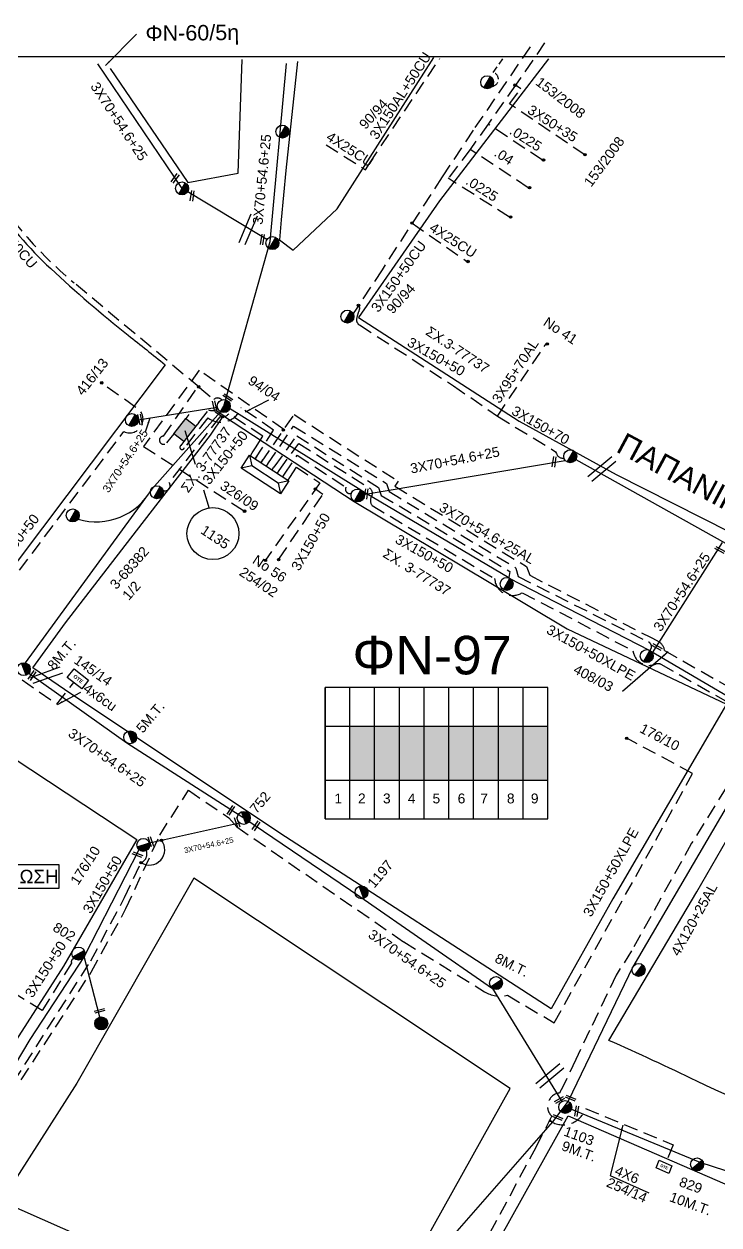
# Model space of a CAD drawing. Header units: millimetres. Extents: x 898 to 5598, y 789 to 3443.
# Drawn here: x 2350.6 to 2477, y 1586.5 to 1804.9 of the extents above; entities that cross this region are included whole.
import ezdxf
from ezdxf.enums import TextEntityAlignment as Align

# ---------------------------------------------------------------- set-up
doc = ezdxf.new("R2010")
doc.units = ezdxf.units.MM
doc.linetypes.add('DASHED', pattern=[19.05, 12.7, -6.35])
for name, color, linetype in [('Link Box 4 Διευθύνσεων', 7, 'Continuous'), ('Pillar OTE', 7, 'Continuous'), ('Άγνωστα', 7, 'Continuous'), ('Ασφαλειοκιβώτια Χ.Τ 9 αναχωρήσεων', 7, 'Continuous'), ('Επιγραφές - Σχήματα', 7, 'Continuous'), ('Καλώδια Χ.Τ. 3Χ50+35', 7, 'DASHED'), ('Καλώδια ΧΤ   3x150+50AL', 7, 'DASHED'), ('Καλώδια ΧΤ   3x150+50AL XLPE', 7, 'DASHED'), ('Καλώδια ΧΤ   3x150+50CU', 7, 'DASHED'), ('Καλώδια ΧΤ   3x150+70AL', 7, 'DASHED'), ('Καλώδια ΧΤ   3x150AL+50CU', 7, 'DASHED'), ('Καλώδια ΧΤ   3x150AL+50XLPE', 7, 'DASHED'), ('Καλώδια ΧΤ   4x25CU', 7, 'DASHED'), ('Μηχανική τομή', 7, 'Continuous'), ('Στύλος Ξύλινος', 7, 'Continuous'), ('Στύλος Ξύλινος @ 1', 7, 'Continuous'), ('Στύλος ΦΜ', 7, 'Continuous'), ('Στύλος ΦΜ @ 1', 7, 'Continuous'), ('Συνδέσεις', 7, 'Continuous'), ('Συνεστραμμένα ΧΤ   3x70+54.6+25 AL', 7, 'SYN_LINE'), ('Συνεστραμμένα ΧΤ   4x120+25 AL', 7, 'SYN_LINE'), ('Τομή', 7, 'Continuous'), ('Υποσταθμός πόλεως', 7, 'Continuous'), ('Υπόβαθρο ΔΕΗ', 7, 'Continuous'), ('Υπόγεια Καλώδια Δικτύου ΧΤ   .04', 7, 'DASHED'), ('Υπόγεια καλώδια Παροχών ΧΤ   .0225', 7, 'DASHED'), ('Υπόγεια καλώδια Παροχών ΧΤ   4x6', 7, 'DASHED')]:
    doc.layers.add(name, color=color, linetype=linetype)
doc.styles.add('arial', font='arial.ttf')
doc.styles.get("Standard").update_dxf_attribs({"font": 'arial.ttf'})
doc.linetypes.add('SYN_LINE', pattern='A,0.5,-0.0001,["/\\/\\/\\/",Standard,S=0.1,R=0,X=0,Y=-0.05],-0.25', length=0.7501)
doc.dimstyles.new('ISO-25', dxfattribs={"dimtxt": 2.5, "dimasz": 2.5, "dimexe": 1.25, "dimexo": 0.625, "dimtad": 1, "dimtxsty": 'Standard', "dimcen": 2.5, "dimadec": 0, "dimazin": 0, "dimtfac": 1, "dimtmove": 0, "dimatfit": 3, "dimfxl": 1, "dimarcsym": 0})

# ---------------------------------------------------------------- blocks, each defined once
blk = doc.blocks.new('ΥΠΑΡΧΩΝ ΤΣΙΜΕΝΤΕΝΙΟΣ ΣΤΥΛΟΣ')
at = {"layer": 'Στύλος ΦΜ'}
blk.add_hatch(color=7, dxfattribs=at).paths.add_polyline_path([(-1.29, -2.28, 0.574793), (2.62, 0, 0.268822), (1.3, 2.27)])
at = {"layer": 'Στύλος ΦΜ', "color": 7}
blk.add_line((-1.29, -2.28), (1.3, 2.27), dxfattribs=at)
blk.add_circle((0, 0), 2.62, dxfattribs=at)
at = {"layer": 'Στύλος ΦΜ', "flags": 4}
for tag, p in [('ΑΡΙΘΜΟΣ', (-4.68, 8.05)), ('ΤΥΠΟΣ', (-4.91, 3.03))]:
    blk.add_attdef(tag, p, '', height=4, dxfattribs=at)
blk = doc.blocks.new('ΥΠΑΡΧΩΝ ΞΥΛΙΝΟΣ ΣΤΥΛΟΣ')
at = {"layer": 'Στύλος Ξύλινος'}
h = blk.add_hatch(color=7, dxfattribs=at)
h.paths.add_polyline_path([(-2.62, 0, 0.270008), (-1.29, -2.28), (1.3, 2.27, 0.576266)])
h.paths.add_polyline_path([(-1.29, -2.28, 0.574793), (2.62, 0, 0.268822), (1.3, 2.27)])
at = {"layer": 'Στύλος Ξύλινος', "color": 7}
blk.add_line((-1.29, -2.28), (1.3, 2.27), dxfattribs=at)
blk.add_circle((0, 0), 2.62, dxfattribs=at)
at = {"layer": 'Στύλος Ξύλινος', "flags": 4}
for tag, p in [('ΑΡΙΘΜΟΣ', (-4.91, 8.6)), ('ΤΥΠΟΣ', (-4.85, 3.39))]:
    blk.add_attdef(tag, p, '', height=4, dxfattribs=at)
blk = doc.blocks.new('ΥΠΟΣΤΑΘΜΟΣ ΠΟΛΕΩΣ 8 ΑΝΑΧΩΡΗΣΕΩΝ')
at = {"layer": 'Υποσταθμός πόλεως', "linetype": 'Continuous', "ltscale": 40}
for p, q in [((-8.18, -2.82), (-8.18, -4)), ((-5.9, -2.82), (-5.9, -4)), ((-3.55, -2.82), (-3.55, -4)), ((-1.28, -2.82), (-1.28, -4)), ((1.23, -2.82), (1.23, -4)), ((3.56, -2.82), (3.56, -4)), ((6.03, -2.82), (6.03, -4)), ((8.16, -2.82), (8.16, -4))]:
    blk.add_line(p, q, dxfattribs=at)
blk.add_lwpolyline([(-8.57, 2.82), (8.57, 2.82), (8.57, -2.82), (-8.57, -2.82)], close=True, dxfattribs=at)
for points in [[(-5.75, 0), (-8.57, 2.82)], [(5.75, 0), (8.57, 2.82)], [(-8.57, -2.82), (-5.75, 0)], [(-5.75, 0), (5.75, 0)], [(8.57, -2.82), (5.75, 0)]]:
    blk.add_lwpolyline(points, dxfattribs=at)
at = {"layer": 'Υποσταθμός πόλεως', "linetype": 'SYN_LINE', "ltscale": 40, "flags": 1}
for tag, p in [('ΜΕΤΑΣΧΗΜΑΤΙΣΜΟΣ', (9.59, 1.44)), ('ΙΣΧΥΣ', (9.57, -1.35)), ('ΑΡΙΘΜΟΣ', (9.69, -4.07))]:
    blk.add_attdef(tag, p, '', height=1.8, dxfattribs=at)
blk = doc.blocks.new('LINK BOX 4 ΑΝΑΧΩΡΗΣΕΩΝ')
at = {"layer": 'Link Box 4 Διευθύνσεων', "ltscale": 40}
blk.add_hatch(color=256, dxfattribs=at).paths.add_polyline_path([(-3.54, 0), (-3.54, -4.67), (3.54, -4.67), (3.54, 0)])
for p, q in [((-3.54, 0), (-5.33, 0)), ((5.33, 0), (3.54, 0)), ((-3.54, -4.67), (-5.33, -4.67)), ((5.33, -4.67), (3.54, -4.67))]:
    blk.add_line(p, q, dxfattribs=at)
blk.add_lwpolyline([(-3.54, -4.67), (-3.54, 0), (3.54, 0), (3.54, -4.67)], close=True, dxfattribs=at)
blk = doc.blocks.new('ΑΣΦΑΛΕΙΟΚΙΒΩΤΙΟ ΥΠΟΣΤΑΘΜΟΥ 9 ΑΝΑΧΩΡΗΣΕΩΝ')
at = {"layer": 'Ασφαλειοκιβώτια Χ.Τ 9 αναχωρήσεων', "ltscale": 40}
for p, q in [((-23.8, 40.36), (24.02, 40.36)), ((-9.72, 40.36), (-9.72, -40.64)), ((9.94, 40.36), (9.94, -40.64)), ((-23.8, 31.36), (24.02, 31.36)), ((-23.8, 22.36), (24.02, 22.36)), ((-23.8, 13.36), (24.02, 13.36)), ((-23.8, 4.36), (24.02, 4.36)), ((-23.8, -4.64), (24.02, -4.64)), ((-23.8, -13.64), (24.02, -13.64)), ((-23.8, -22.64), (24.02, -22.64)), ((-23.8, -31.64), (24.02, -31.64))]:
    blk.add_line(p, q, dxfattribs=at)
at = {"layer": 'Ασφαλειοκιβώτια Χ.Τ 9 αναχωρήσεων'}
blk.add_lwpolyline([(-23.8, -40.64), (24.02, -40.64), (24.02, 40.36), (-23.8, 40.36)], close=True, dxfattribs=at)
for s, p in [('1', (-18.13, 36.98)), ('2', (-18.13, 28.42)), ('3', (-18.13, 19.34)), ('4', (-18.13, 10.32)), ('5', (-18.13, 1.31)), ('6', (-18.13, -7.83)), ('7', (-18.13, -16.07)), ('8', (-18.13, -25.75)), ('9', (-18.13, -34.45))]:
    blk.add_text(s, height=3.6, rotation=270, dxfattribs=at).set_placement(p)
at = {"layer": 'Ασφαλειοκιβώτια Χ.Τ 9 αναχωρήσεων', "ltscale": 40}
for tag, height, p in [('ΟΝΟΜΑ', 5, (-0.16, 44.31)), ('ΚΕΙΜΕΝΟ 1', 2, (17.06, 35.59)), ('ΚΕΙΜΕΝΟ 2', 2, (17.06, 26.88)), ('ΚΕΙΜΕΝΟ 3', 2, (17.06, 17.69)), ('ΚΕΙΜΕΝΟ 4', 2, (17.06, 8.71)), ('ΚΕΙΜΕΝΟ 5', 2, (17.06, -0.13)), ('ΚΕΙΜΕΝΟ 6', 2, (17.06, -9.05)), ('ΚΕΙΜΕΝΟ 7', 2, (17.06, -18.13)), ('ΚΕΙΜΕΝΟ 8', 2, (17.06, -26.85)), ('ΚΕΙΜΕΝΟ 9', 2, (17.06, -35.99)), ('ΣΧ', 2, (-0.1, -42.64))]:
    blk.add_attdef(tag, text='', height=height, dxfattribs=at).set_placement(p, align=Align.MIDDLE_CENTER)
blk = doc.blocks.new('ΜΗΧΑΝΙΚΗ ΤΟΜΗ')
at = {"layer": 'Μηχανική τομή', "ltscale": 40}
for p, q in [((-1.89, 0.78), (1.89, 0.78)), ((1.89, 0), (-1.89, 0))]:
    blk.add_line(p, q, dxfattribs=at)
blk = doc.blocks.new('ΤΟΜΗ')
at = {"layer": 'Τομή', "ltscale": 40}
for p, q in [((-5.68, 0), (5.68, 0)), ((5.68, -2.33), (-5.68, -2.33))]:
    blk.add_line(p, q, dxfattribs=at)
blk = doc.blocks.new('_ΣΥΝΔΕΣΗ')
at = {"layer": 'Συνδέσεις', "linetype": 'SYN_LINE', "ltscale": 40}
blk.add_hatch(color=256, dxfattribs=at).paths.add_polyline_path([(0.5, -0.01, 1), (-0.5, -0.01, 1)])
at = {"layer": 'Συνδέσεις'}
blk.add_circle((0, -0.01), 0.5, dxfattribs=at)
blk = doc.blocks.new('PILLAR ΟΤΕ')
at = {"layer": 'Pillar OTE', "ltscale": 40}
blk.add_lwpolyline([(-3.31, 2.02), (3.39, 2.02), (3.39, -1.99), (-3.31, -1.99)], close=True, dxfattribs=at)
at = {"layer": 'Pillar OTE', "insert": (-1.81, 0.71), "char_height": 1.3575, "width": 109.961, "attachment_point": 1}
blk.add_mtext('{\\fArial|b1|i0|c161|p34;OTE}', dxfattribs=at)

msp = doc.modelspace()

# ---------------------------------------------------------------- hatches: boundary and pattern name
at = {"layer": 'Ασφαλειοκιβώτια Χ.Τ 9 αναχωρήσεων', "ltscale": 40}
for color, points in [(133, [(2409.89, 1667.37), (2414.39, 1667.37), (2414.39, 1677.2), (2409.89, 1677.2)]), (27, [(2414.39, 1667.37), (2418.89, 1667.37), (2418.89, 1677.2), (2414.39, 1677.2)]), (151, [(2423.39, 1677.2), (2418.89, 1677.2), (2418.89, 1667.37), (2423.39, 1667.37)]), (2, [(2423.39, 1667.37), (2427.89, 1667.37), (2427.89, 1677.2), (2423.39, 1677.2)]), (85, [(2427.89, 1667.37), (2432.39, 1667.37), (2432.39, 1677.2), (2427.89, 1677.2)]), (1, [(2432.39, 1667.37), (2436.89, 1667.37), (2436.89, 1677.2), (2432.39, 1677.2)]), (62, [(2436.89, 1667.37), (2441.39, 1667.37), (2441.39, 1677.2), (2436.89, 1677.2)]), (5, [(2441.39, 1667.37), (2445.89, 1667.37), (2445.89, 1677.2), (2441.39, 1677.2)])]:
    msp.add_hatch(color=color, dxfattribs=at).paths.add_polyline_path(points)
at = {"layer": 'Καλώδια ΧΤ   3x150AL+50CU', "linetype": 'DASHED', "ltscale": 0.2}
h = msp.add_hatch(color=256, dxfattribs=at)
h.dxf.hatch_style = 1
h.paths.add_polyline_path([(2446.27, 1605.62), (2446.11, 1605.31), (2446.52, 1605.28)])

# ---------------------------------------------------------------- linework, layer by layer
at = {"layer": 'Pillar OTE', "ltscale": 40}
msp.add_lwpolyline([(2446.27, 1605.62), (2446.52, 1605.28), (2446.1, 1605.31), (2446.27, 1605.62)], dxfattribs=at)
at = {"layer": 'Άγνωστα', "color": 2, "linetype": 'DASHED', "ltscale": 0.2}
for points in [[(2445.3, 1801.44), (2440.01, 1793.78), (2435.01, 1786.7), (2431.77, 1782.09), (2427.76, 1776.83)], [(2436.72, 1733.6), (2445.56, 1746.72)], [(2397.99, 1723.01), (2397.99, 1723.01), (2400.32, 1726.48), (2409.18, 1720.65)]]:
    msp.add_lwpolyline(points, dxfattribs=at)
at = {"layer": 'Άγνωστα', "color": 6, "linetype": 'SYN_LINE', "ltscale": 20}
msp.add_lwpolyline([(2394.81, 1765.68), (2379.37, 1774.99), (2364.03, 1797.67)], dxfattribs=at)
at = {"layer": 'Άγνωστα', "color": 133, "linetype": 'DASHED', "ltscale": 0.2}
for points in [[(2382.52, 1738.8), (2385.14, 1736.61)], [(2398.96, 1722.42), (2398.96, 1722.42), (2400.16, 1724.32), (2404.41, 1721.44), (2394.52, 1707.37)]]:
    msp.add_lwpolyline(points, dxfattribs=at)
at = {"layer": 'Άγνωστα', "color": 1}
msp.add_lwpolyline([(2386.37, 1734.37), (2386.37, 1734.37), (2373.85, 1720.3), (2350.86, 1688.72)], dxfattribs=at)
at = {"layer": 'Άγνωστα', "color": 5, "linetype": 'SYN_LINE', "ltscale": 11}
msp.add_lwpolyline([(2371.41, 1732.88), (2385.75, 1735.24)], dxfattribs=at)
at = {"layer": 'Άγνωστα', "color": 5, "linetype": 'DASHED', "ltscale": 0.2}
for points in [[(2392.69, 1725.8), (2392.69, 1725.8), (2396.01, 1731.01), (2390.1, 1735.12), (2390.08, 1735.1, -0.518826), (2384.06, 1733.3), (2379.76, 1727.8, -1.428455), (2379.14, 1728.25)], [(2382.42, 1732.44), (2384.2, 1734.72, 0.275412), (2385.87, 1734.95)]]:
    msp.add_lwpolyline(points, format="xyb", dxfattribs=at)
at = {"layer": 'Άγνωστα', "color": 27, "linetype": 'DASHED', "ltscale": 0.2}
msp.add_lwpolyline([(2397.01, 1723.67), (2397.01, 1723.67), (2400.59, 1728.63), (2413.46, 1720.51, -0.40842), (2413.82, 1718.96, 0.316755), (2413.93, 1717.32), (2436.16, 1704.04), (2436.28, 1703.52, 0.518542), (2441.23, 1701.48), (2461.33, 1690.93), (2461.46, 1690.47, 0.448483), (2465.46, 1688.48, -0.204465), (2466.45, 1688.46), (2482.11, 1679.58), (2486.37, 1676.64)], format="xyb", dxfattribs=at)
at = {"layer": 'Άγνωστα', "color": 85, "linetype": 'SYN_LINE', "ltscale": 20}
for points in [[(2464.9, 1690.54), (2477.67, 1710.61)], [(2373.44, 1655.98), (2389.84, 1659.62)]]:
    msp.add_lwpolyline(points, dxfattribs=at)
at = {"layer": 'Άγνωστα', "color": 6}
for points in [[(2371.53, 1654.75), (2361.57, 1635.3), (2351.68, 1620.22), (2336.76, 1595.27), (2322.3, 1573.28), (2308.92, 1549.66), (2298.15, 1535.09), (2298.15, 1535.09), (2293.77, 1529.55)], [(2364.4, 1624.29), (2361.57, 1635.3)]]:
    msp.add_lwpolyline(points, dxfattribs=at)
at = {"layer": 'Άγνωστα', "color": 85, "linetype": 'DASHED', "ltscale": 0.2}
msp.add_lwpolyline([(2372.29, 1653.18), (2372.31, 1653.23)], dxfattribs=at)
at = {"layer": 'Άγνωστα', "color": 2, "linetype": 'DASHED', "ltscale": 0.2}
msp.add_arc((2409.87, 1720.28), 0.784, 151.7445, 292.1498, dxfattribs=at)
at = {"layer": 'Επιγραφές - Σχήματα'}
msp.add_lwpolyline([(2932.69, 801.84), (2932.69, 1798.94), (924.79, 1798.94), (924.79, 801.84)], dxfattribs=at)
at = {"layer": 'Επιγραφές - Σχήματα', "linetype": 'Continuous', "ltscale": 20}
for points in [[(2379.85, 1730.97), (2381.77, 1724.85)], [(2383.24, 1720.19), (2384.31, 1716.81)]]:
    msp.add_lwpolyline(points, dxfattribs=at)
at = {"layer": 'Επιγραφές - Σχήματα', "color": 190}
msp.add_lwpolyline([(2332.36, 1647.73), (2357.04, 1647.73), (2357.04, 1652.02), (2332.36, 1652.02)], close=True, dxfattribs=at)
at = {"layer": 'Επιγραφές - Σχήματα', "linetype": 'Continuous', "ltscale": 20}
msp.add_circle((2384.98, 1712.22), 4.72, dxfattribs=at)
at = {"layer": 'Καλώδια Χ.Τ. 3Χ50+35', "color": 2, "linetype": 'DASHED', "ltscale": 0.2}
msp.add_lwpolyline([(2452.61, 1781.09), (2438.91, 1790.37), (2440.95, 1793.07), (2440.01, 1793.78)], dxfattribs=at)
at = {"layer": 'Καλώδια ΧΤ   3x150+50AL', "color": 2, "linetype": 'DASHED', "ltscale": 0.2}
for points in [[(2411.46, 1753.71), (2411.58, 1753.53, -0.243641), (2411.64, 1753.03, 0.032897), (2411.12, 1751.39, 0.327992), (2411.63, 1750.16), (2428.71, 1739.1), (2436.72, 1733.6)], [(2341.98, 1613.3), (2341.98, 1613.3), (2348.06, 1609.7), (2362.85, 1632.48), (2369.17, 1644.04), (2375.32, 1657.4), (2380.53, 1665.56), (2387.86, 1660.55), (2389.31, 1658.92), (2419.67, 1638), (2434.37, 1628.93, 0.201789), (2438.56, 1628.27), (2447.05, 1623.27), (2465.53, 1656.47), (2472.19, 1668.62), (2460.22, 1675.01)]]:
    msp.add_lwpolyline(points, format="xyb", dxfattribs=at)
at = {"layer": 'Καλώδια ΧΤ   3x150+50AL', "color": 62, "linetype": 'DASHED', "ltscale": 0.2}
msp.add_lwpolyline([(2397.88, 1731.16), (2382.5, 1741.91), (2372.34, 1728.08), (2390.73, 1716.3)], dxfattribs=at)
at = {"layer": 'Καλώδια ΧΤ   3x150+50AL', "color": 1, "linetype": 'DASHED', "ltscale": 0.2}
msp.add_lwpolyline([(2392.12, 1726.88), (2392.72, 1727.84), (2394.07, 1729.92), (2387.87, 1734.02, -0.293774), (2386.24, 1733.48), (2376.99, 1721.5), (2376.99, 1721.5, -0.797733), (2375.92, 1720.09)], format="xyb", dxfattribs=at)
at = {"layer": 'Καλώδια ΧΤ   3x150+50AL', "color": 85, "linetype": 'DASHED', "ltscale": 0.2}
for points in [[(2394.99, 1724.9), (2394.99, 1724.9), (2399.63, 1731.73), (2416.53, 1721.34), (2417.01, 1719.87), (2440.09, 1705.96), (2440.46, 1704.42), (2464.21, 1692.51, -0.51316), (2464.45, 1690.99, 1.57691)], [(2341.18, 1612.53), (2346.69, 1609.25), (2362.77, 1634.55), (2368.93, 1646.04), (2371.91, 1652.38, 0.426708), (2372.83, 1654.71)]]:
    msp.add_lwpolyline(points, format="xyb", dxfattribs=at)
at = {"layer": 'Καλώδια ΧΤ   3x150+50AL', "color": 151, "linetype": 'DASHED', "ltscale": 0.2}
msp.add_lwpolyline([(2396.12, 1724.32), (2396.12, 1724.32), (2400.22, 1730.01), (2415.1, 1720.63), (2415.55, 1719.18), (2438.99, 1705.34), (2438.77, 1704.26)], dxfattribs=at)
at = {"layer": 'Καλώδια ΧΤ   3x150+50AL', "color": 133, "linetype": 'DASHED', "ltscale": 0.2}
msp.add_lwpolyline([(2396.96, 1707.59), (2404.99, 1719.36), (2403.62, 1720.32)], dxfattribs=at)
at = {"layer": 'Καλώδια ΧΤ   3x150+50AL XLPE', "color": 62, "linetype": 'DASHED', "ltscale": 0.2}
msp.add_lwpolyline([(2393.83, 1725.21), (2393.83, 1725.21), (2399.75, 1733.85), (2418.67, 1721.77), (2418.07, 1720.84), (2441.98, 1706.24), (2442.58, 1704.64), (2464.55, 1693.37), (2465.84, 1692.7, -0.2359), (2467.12, 1690.96), (2487.5, 1679.39), (2490.1, 1678.31), (2494.72, 1676.6)], format="xyb", dxfattribs=at)
at = {"layer": 'Καλώδια ΧΤ   3x150+50AL XLPE', "color": 133, "linetype": 'DASHED', "ltscale": 0.2}
for points in [[(2495.11, 1678.9), (2494.44, 1679.02), (2488.62, 1680.83, 0.458438), (2484.3, 1675.67), (2472.02, 1655.91), (2461.1, 1636.35), (2458.31, 1631.95), (2453.49, 1621.86), (2450.97, 1616.58), (2448.49, 1611.39, -0.016558), (2448.04, 1610.52, -0.016558)], [(2443.75, 1600.73, -0.012672), (2443.75, 1600.73), (2418.02, 1552.75), (2413.42, 1554.02), (2409.05, 1543.73), (2405.76, 1545.02), (2405.76, 1545.02)]]:
    msp.add_lwpolyline(points, format="xyb", dxfattribs=at)
msp.add_lwpolyline([(2443.75, 1600.73), (2446.62, 1606.28)], dxfattribs=at)
msp.add_arc((2448.28, 1608.08), 2.45, 95.5892, 227.252, dxfattribs=at)
at = {"layer": 'Καλώδια ΧΤ   3x150+50CU', "color": 2, "ltscale": 0.2}
msp.add_lwpolyline([(2442.66, 1800.71), (2432.29, 1785.56), (2426.67, 1777.07), (2415.74, 1760.21), (2410.48, 1752.22)], dxfattribs=at)
at = {"layer": 'Καλώδια ΧΤ   3x150+50CU', "color": 133, "linetype": 'DASHED', "ltscale": 0.2}
msp.add_lwpolyline([(2382.52, 1738.8), (2382.52, 1738.8), (2359.73, 1757.8, -0.088359), (2342.23, 1778.61, -0.000505), (2338.85, 1784.04), (2335.52, 1790.1), (2324.67, 1789.09), (2305.92, 1758.6), (2293.75, 1767.08)], format="xyb", dxfattribs=at)
msp.add_lwpolyline([(2375.99, 1729.94), (2375.99, 1729.94), (2375.99, 1729.94), (2382.29, 1738.99)], dxfattribs=at)
for centre, radius, start, end in [((2385.83, 1735.81), 1.07, 42.5, 130.8872), ((2375.99, 1729.2), 0.736, 90.1792, 319.7636)]:
    msp.add_arc(centre, radius, start, end, dxfattribs=at)
at = {"layer": 'Καλώδια ΧΤ   3x150+70AL', "color": 2, "linetype": 'DASHED', "ltscale": 0.2}
msp.add_lwpolyline([(2436.72, 1733.6), (2447.27, 1727.12), (2447.46, 1726.8, 0.41317), (2448.86, 1725.99, 2.589005)], format="xyb", dxfattribs=at)
at = {"layer": 'Καλώδια ΧΤ   3x150AL+50CU', "color": 151, "linetype": 'DASHED', "ltscale": 0.2}
for p, q in [((2347.16, 1687.8), (2356.6, 1681.2)), ((2356.6, 1681.2), (2359.68, 1685.17))]:
    msp.add_line(p, q, dxfattribs=at)
at = {"layer": 'Καλώδια ΧΤ   3x150AL+50CU', "color": 30, "ltscale": 0.2}
msp.add_lwpolyline([(2413.44, 1779.54), (2426.26, 1798.63)], dxfattribs=at)
at = {"layer": 'Καλώδια ΧΤ   3x150AL+50XLPE', "color": 2, "linetype": 'DASHED', "ltscale": 0.1}
msp.add_lwpolyline([(2435.95, 1796.04), (2437.69, 1798.55)], dxfattribs=at)
at = {"layer": 'Καλώδια ΧΤ   3x150AL+50XLPE', "color": 151, "linetype": 'DASHED', "ltscale": 0.2}
msp.add_lwpolyline([(2342.91, 1696.43), (2368.78, 1730.77, 0.980225), (2370.95, 1735.18), (2364.81, 1739.52)], format="xyb", dxfattribs=at)
at = {"layer": 'Καλώδια ΧΤ   3x150AL+50XLPE', "color": 6, "linetype": 'DASHED', "ltscale": 0.2}
msp.add_lwpolyline([(2360.18, 1634.73, 0.914527), (2359.29, 1634.12), (2353.91, 1625.48), (2345.07, 1630.99)], format="xyb", dxfattribs=at)
at = {"layer": 'Καλώδια ΧΤ   3x150AL+50XLPE', "color": 2, "linetype": 'DASHED', "ltscale": 0.1}
msp.add_arc((2435.63, 1794.82), 1.27, 276.005, 75.4751, dxfattribs=at)
at = {"layer": 'Καλώδια ΧΤ   3x150AL+50XLPE', "color": 7, "linetype": 'Continuous', "ltscale": 0.2}
msp.add_arc((2373.4, 1654.76), 2.81, 238.0415, 37.3529, dxfattribs=at)
at = {"layer": 'Καλώδια ΧΤ   4x25CU', "color": 30, "ltscale": 0.2}
msp.add_lwpolyline([(2405.58, 1782.92), (2412.72, 1778.39), (2413.44, 1779.54)], dxfattribs=at)
at = {"layer": 'Καλώδια ΧΤ   4x25CU', "color": 2, "ltscale": 0.2}
msp.add_lwpolyline([(2421.21, 1768.64), (2431.15, 1761.7)], dxfattribs=at)
at = {"layer": 'Συνεστραμμένα ΧΤ   3x70+54.6+25 AL', "color": 151, "linetype": 'SYN_LINE', "ltscale": 20}
msp.add_line((2411.52, 1720.39), (2438.77, 1704.26), dxfattribs=at)
at = {"layer": 'Συνεστραμμένα ΧΤ   3x70+54.6+25 AL', "color": 5, "linetype": 'SYN_LINE', "ltscale": 20}
msp.add_lwpolyline([(2386.96, 1735.4), (2395.39, 1765.32), (2398.38, 1797.69)], dxfattribs=at)
at = {"layer": 'Συνεστραμμένα ΧΤ   3x70+54.6+25 AL', "color": 151, "linetype": 'SYN_LINE', "ltscale": 20}
for points in [[(2387.99, 1735.03), (2411.86, 1720.17)], [(2438.77, 1704.26), (2438.75, 1704.16), (2464.45, 1690.99), (2481.29, 1681.1), (2486.78, 1677.8)]]:
    msp.add_lwpolyline(points, dxfattribs=at)
at = {"layer": 'Συνεστραμμένα ΧΤ   3x70+54.6+25 AL', "color": 0, "linetype": 'Continuous', "ltscale": 0.2}
msp.add_lwpolyline([(2377.3, 1729.68), (2376.56, 1728.73)], dxfattribs=at)
at = {"layer": 'Συνεστραμμένα ΧΤ   3x70+54.6+25 AL', "color": 2, "linetype": 'SYN_LINE', "ltscale": 20}
msp.add_lwpolyline([(2411.2, 1719.2), (2411.28, 1719.15), (2449.05, 1725.5)], dxfattribs=at)
at = {"layer": 'Συνεστραμμένα ΧΤ   3x70+54.6+25 AL', "color": 85, "linetype": 'SYN_LINE', "ltscale": 20}
for points in [[(2450.99, 1725.7), (2478.2, 1710.5), (2501.63, 1701.37), (2529.99, 1694.07), (2558.3, 1688.07), (2585.4, 1686.91)], [(2351.48, 1686.82), (2369.31, 1674.18), (2390.59, 1660.52), (2411.67, 1646.26), (2435.82, 1629.5), (2448.43, 1608.97)]]:
    msp.add_lwpolyline(points, dxfattribs=at)
at = {"layer": 'Συνεστραμμένα ΧΤ   3x70+54.6+25 AL', "color": 2, "linetype": 'SYN_LINE', "ltscale": 15}
msp.add_lwpolyline([(2450.16, 1607.56), (2473.53, 1597.95), (2496.31, 1590.51), (2506.74, 1588.41), (2517.72, 1586.34), (2568.66, 1581.17), (2571.72, 1581.32)], dxfattribs=at)
at = {"layer": 'Συνεστραμμένα ΧΤ   3x70+54.6+25 AL', "color": 1, "linetype": 'SYN_LINE', "ltscale": 20}
msp.add_arc((2363.77, 1725.9), 11.53, 253.2723, 330.9571, dxfattribs=at)
at = {"layer": 'Συνεστραμμένα ΧΤ   4x120+25 AL', "color": 2, "ltscale": 20}
msp.add_lwpolyline([(2487.11, 1675.85), (2478.29, 1662.44), (2461.37, 1633.47), (2449.56, 1609.02), (2446.76, 1605.26), (2425.11, 1580.54), (2408.95, 1553.76)], dxfattribs=at)
at = {"layer": 'Υπόβαθρο ΔΕΗ'}
for points in [[(2366.32, 1796.77), (2380.42, 1776.05), (2389.56, 1777.77), (2390.27, 1798.41)], [(2400.38, 1798.04), (2398.26, 1778.24), (2397.41, 1769.28), (2397.06, 1765.62), (2399.59, 1763.74), (2407.6, 1771.25), (2425.17, 1798.78)], [(2446.03, 1798.52), (2426.2, 1772.7), (2411.48, 1751.52), (2440.68, 1732.67), (2458.33, 1722.95), (2479.02, 1712.51), (2491.78, 1707.72), (2526.11, 1770.07), (2479.12, 1798.07)], [(2352.2, 1687.84), (2358.18, 1695.99), (2370.06, 1711.37), (2384.54, 1730.1), (2386.9, 1733.64), (2410.68, 1718.07), (2435.54, 1703.18), (2449.37, 1694.9), (2478.36, 1681.21), (2457.68, 1645.8), (2446.51, 1625.83), (2398.18, 1657.11), (2359.15, 1683.07), (2352.2, 1687.84)], [(2302.94, 1624.34), (2316.17, 1641.97), (2322.6, 1650.25), (2327.62, 1656.17), (2342.14, 1675.71), (2371.15, 1656.61), (2357.83, 1633.54), (2333.95, 1596.39), (2308.59, 1619.33), (2302.94, 1624.34)], [(2411.52, 1562.01), (2439.01, 1611.34), (2381.53, 1649.54), (2360.25, 1612.31), (2346.56, 1590.84), (2391.42, 1570.93), (2411.52, 1562.01)], [(2457.24, 1595.52), (2464.25, 1592.34)]]:
    msp.add_lwpolyline(points, dxfattribs=at)
for points in [[(2340.48, 1695.42), (2306.28, 1713.53), (2286.24, 1724.26), (2297.55, 1743.23), (2311.92, 1765.43), (2325.21, 1787.89), (2334.9, 1788.67), (2342.12, 1776.98), (2342.12, 1776.98, 0.046004), (2344.83, 1772.85, 0.05664), (2355.48, 1760.41, 0.019537), (2369.58, 1748.28, -0.000715), (2376.28, 1742.94), (2340.48, 1695.42)], [(2456.99, 1620.08), (2472.97, 1647.06), (2483.91, 1666), (2489.03, 1675.6), (2508.55, 1669.52, 0.044871), (2527.24, 1665.48), (2544.92, 1662.08), (2558.1, 1660.26), (2569.07, 1659.15), (2576.12, 1658.78), (2575.18, 1628.69), (2574.49, 1613.54), (2573.72, 1593.98), (2558.54, 1594.56, -0.050227), (2501.08, 1602.56, -0.053215), (2472.95, 1612.67, 0.008527), (2456.99, 1620.08, -1.064285)], [(2425.64, 1557.09), (2424.57, 1561.42), (2449.58, 1606.38), (2481.26, 1592.62, 0.081449), (2499.76, 1587.95), (2515.96, 1584.53), (2535.01, 1582.31), (2547.44, 1581.12), (2570.9, 1580.56), (2571.5, 1580.16), (2569.13, 1532.95), (2568.95, 1523.92), (2565.83, 1521.78), (2514.03, 1535.01), (2476.49, 1544.34), (2434.76, 1554.95), (2425.64, 1557.09)]]:
    msp.add_lwpolyline(points, format="xyb", dxfattribs=at)
at = {"layer": 'Υπόγεια Καλώδια Δικτύου ΧΤ   .04', "color": 2, "ltscale": 0.2}
msp.add_lwpolyline([(2442.33, 1775.12), (2431.77, 1782.09)], dxfattribs=at)
at = {"layer": 'Υπόγεια καλώδια Παροχών ΧΤ   .0225', "color": 2, "ltscale": 0.2}
for points in [[(2444.87, 1780.16), (2435.01, 1786.7)], [(2438.9, 1769.79), (2427.76, 1776.83)]]:
    msp.add_lwpolyline(points, dxfattribs=at)
at = {"layer": 'Υπόγεια καλώδια Παροχών ΧΤ   4x6', "color": 133, "linetype": 'DASHED', "ltscale": 0.2}
msp.add_lwpolyline([(2446.52, 1605.28, 0.472471), (2452.73, 1607.66), (2468.69, 1601.09), (2467.29, 1597.7)], format="xyb", dxfattribs=at)

# ---------------------------------------------------------------- block references
at = {"layer": 'Link Box 4 Διευθύνσεων', "xscale": 0.4999999999999999, "yscale": 0.4999999999999999, "zscale": 0.4999999999999999, "rotation": 51.99409815217191}
msp.add_blockref('LINK BOX 4 ΑΝΑΧΩΡΗΣΕΩΝ', (2378.94, 1731.78), dxfattribs=at)
at = {"layer": 'Pillar OTE'}
for p, xscale, yscale, zscale, rotation in [((2360.42, 1685.82), 0.5, 0.5, 0.5, 321.9400269492243), ((2466.99, 1597.09), 0.375, 0.375, 0.375, 336.5158053171349)]:
    msp.add_blockref('PILLAR ΟΤΕ', p, dxfattribs=dict(at, xscale=xscale, yscale=yscale, zscale=zscale, rotation=rotation))
at = {"layer": 'Ασφαλειοκιβώτια Χ.Τ 9 αναχωρήσεων', "xscale": 0.5, "yscale": 0.5, "zscale": 0.5, "rotation": 90}
msp.add_blockref('ΑΣΦΑΛΕΙΟΚΙΒΩΤΙΟ ΥΠΟΣΤΑΘΜΟΥ 9 ΑΝΑΧΩΡΗΣΕΩΝ', (2425.57, 1672.23), dxfattribs=at)
at = {"layer": 'Μηχανική τομή'}
for p, xscale, yscale, zscale, rotation in [((2378.25, 1776.68), 0.4999999999999992, 0.4999999999999992, 0.4999999999999992, 53.30096847399483), ((2381.38, 1773.61), 0.4999999999999992, 0.4999999999999992, 0.4999999999999992, 81.4667052594302), ((2394.15, 1765.65), 0.4999999999999992, 0.4999999999999992, 0.4999999999999992, 81.4667052594302), ((2385.11, 1735.35), 0.4999999999999991, 0.4999999999999991, 0.4999999999999991, 282.0634661877724), ((2387.58, 1736.81), 0.4999999999999991, 0.4999999999999991, 0.4999999999999991, 327.0476560029309), ((2371.55, 1732.93), 0.4999999999999991, 0.4999999999999991, 0.4999999999999991, 282.0634661877724), ((2386.16, 1733.78), 0.4999999999999991, 0.4999999999999991, 0.4999999999999991, 327.0476560029309), ((2447.22, 1725.23), 0.4999999999999992, 0.4999999999999992, 0.4999999999999992, 81.4667052594302), ((2413.03, 1719.4), 0.4999999999999992, 0.4999999999999992, 0.4999999999999992, 81.4667052594302), ((2477.1, 1709.07), 0.4999999999999991, 0.4999999999999991, 0.4999999999999991, 331.3613588903322), ((2465.64, 1691.42), 0.4999999999999991, 0.4999999999999991, 0.4999999999999991, 331.3613588903322), ((2352.25, 1686.3), 0.4999999999999992, 0.4999999999999992, 0.4999999999999992, 55.9346327800438), ((2388.4, 1661.8), 0.4999999999999992, 0.4999999999999992, 0.4999999999999992, 55.9346327800438), ((2389.57, 1659.78), 0.4999999999999991, 0.4999999999999991, 0.4999999999999991, 109.0495025515669), ((2392.98, 1658.98), 0.4999999999999992, 0.4999999999999992, 0.4999999999999992, 55.9346327800438), ((2373.86, 1656.27), 0.4999999999999991, 0.4999999999999991, 0.4999999999999991, 109.0495025515669), ((2371.34, 1654.03), 0.4999999999999994, 0.4999999999999994, 0.4999999999999994, 158.0723474601361), ((2364.42, 1625.26), 0.4999999999999991, 0.4999999999999991, 0.4999999999999991, 14.41283365108387), ((2448.09, 1609.07), 0.4999999999999993, 0.4999999999999993, 0.4999999999999993, 29.62634407161478), ((2450.1, 1609.74), 0.4999999999999994, 0.4999999999999994, 0.4999999999999994, 158.0723474601361), ((2451.32, 1607.19), 0.4999999999999993, 0.4999999999999993, 0.4999999999999993, 81.32015570477553), ((2447.74, 1606.22), 0.4999999999999994, 0.4999999999999994, 0.4999999999999994, 158.0723474601361)]:
    msp.add_blockref('ΜΗΧΑΝΙΚΗ ΤΟΜΗ', p, dxfattribs=dict(at, xscale=xscale, yscale=yscale, zscale=zscale, rotation=rotation))
at = {"layer": 'Στύλος Ξύλινος @ 1', "ltscale": 40, "xscale": 0.4499999999998181, "yscale": 0.4499999999998181, "zscale": 0.4499999999998181}
msp.add_blockref('ΥΠΑΡΧΩΝ ΞΥΛΙΝΟΣ ΣΤΥΛΟΣ', (2364.68, 1623.15), dxfattribs=at)
at = {"layer": 'Στύλος ΦΜ @ 1', "ltscale": 40, "xscale": 0.4499999999998181, "yscale": 0.4499999999998181, "zscale": 0.4499999999998181}
for p in [(2434.85, 1794.3), (2397.61, 1785.32), (2379.37, 1774.99), (2395.81, 1765.05), (2409.43, 1751.68), (2386.96, 1735.4), (2370.24, 1732.88), (2449.96, 1726.28), (2374.79, 1719.74), (2411.28, 1719.15), (2359.48, 1715.52), (2438.4, 1703.08), (2463.87, 1689.96)]:
    msp.add_blockref('ΥΠΑΡΧΩΝ ΤΣΙΜΕΝΤΕΝΙΟΣ ΣΤΥΛΟΣ', p, dxfattribs=at)
at = {"layer": 'Στύλος ΦΜ @ 1', "ltscale": 40}
ref = msp.add_blockref('ΥΠΑΡΧΩΝ ΤΣΙΜΕΝΤΕΝΙΟΣ ΣΤΥΛΟΣ', (2350.58, 1687.57), dxfattribs=dict(at, xscale=0.449999999999818, yscale=0.449999999999818, zscale=0.449999999999818, rotation=50.11838924195742))
ref.add_attrib('ΤΥΠΟΣ', '8M.T.', (2356.09, 1687.25), dxfattribs={"layer": 'Στύλος ΦΜ', "height": 1.8, "rotation": 50.1184, "flags": 4})
ref = msp.add_blockref('ΥΠΑΡΧΩΝ ΤΣΙΜΕΝΤΕΝΙΟΣ ΣΤΥΛΟΣ', (2369.93, 1675.18), dxfattribs=dict(at, xscale=0.449999999999818, yscale=0.449999999999818, zscale=0.449999999999818, rotation=50.11838924195742))
ref.add_attrib('ΤΥΠΟΣ', '5M.T.', (2372.23, 1675.81), dxfattribs={"layer": 'Στύλος ΦΜ', "height": 1.8, "rotation": 50.1184, "flags": 4})
ref = msp.add_blockref('ΥΠΑΡΧΩΝ ΤΣΙΜΕΝΤΕΝΙΟΣ ΣΤΥΛΟΣ', (2390.59, 1660.52), dxfattribs=dict(at, xscale=0.449999999999818, yscale=0.449999999999818, zscale=0.449999999999818, rotation=50.11838924195742))
ref.add_attrib('ΤΥΠΟΣ', '752', (2392.9, 1661.15), dxfattribs={"layer": 'Στύλος ΦΜ', "height": 1.8, "rotation": 50.1184, "flags": 4})
for p, xscale, yscale, zscale, rotation in [((2372.32, 1655.62), 0.4499999999998181, 0.4499999999998181, 0.4499999999998181, 317.7230912714273), ((2462.39, 1632.88), 0.449999999999818, 0.449999999999818, 0.449999999999818, 354.4496955344281)]:
    msp.add_blockref('ΥΠΑΡΧΩΝ ΤΣΙΜΕΝΤΕΝΙΟΣ ΣΤΥΛΟΣ', p, dxfattribs=dict(at, xscale=xscale, yscale=yscale, zscale=zscale, rotation=rotation))
ref = msp.add_blockref('ΥΠΑΡΧΩΝ ΤΣΙΜΕΝΤΕΝΙΟΣ ΣΤΥΛΟΣ', (2412, 1646.99), dxfattribs=dict(at, xscale=0.449999999999818, yscale=0.449999999999818, zscale=0.449999999999818, rotation=50.11838924195742))
ref.add_attrib('ΤΥΠΟΣ', '1197', (2414.31, 1647.62), dxfattribs={"layer": 'Στύλος ΦΜ', "height": 1.8, "rotation": 50.1184, "flags": 4})
ref = msp.add_blockref('ΥΠΑΡΧΩΝ ΤΣΙΜΕΝΤΕΝΙΟΣ ΣΤΥΛΟΣ', (2360.53, 1635.86), dxfattribs=dict(at, xscale=0.4499999999998181, yscale=0.4499999999998181, zscale=0.4499999999998181, rotation=328.8745856587665))
ref.add_attrib('ΤΥΠΟΣ', '802', (2355.69, 1640.12), dxfattribs={"layer": 'Στύλος ΦΜ', "height": 1.8, "rotation": 328.8746, "flags": 4})
ref = msp.add_blockref('ΥΠΑΡΧΩΝ ΤΣΙΜΕΝΤΕΝΙΟΣ ΣΤΥΛΟΣ', (2436.46, 1630.49), dxfattribs=dict(at, xscale=0.449999999999818, yscale=0.449999999999818, zscale=0.449999999999818, rotation=333.6563132369712))
ref.add_attrib('ΤΥΠΟΣ', '8M.T.', (2436.07, 1634.4), dxfattribs={"layer": 'Στύλος ΦΜ', "height": 1.8, "rotation": 333.6563, "flags": 4})
ref = msp.add_blockref('ΥΠΑΡΧΩΝ ΤΣΙΜΕΝΤΕΝΙΟΣ ΣΤΥΛΟΣ', (2449.05, 1607.96), dxfattribs=dict(at, xscale=0.449999999999818, yscale=0.449999999999818, zscale=0.449999999999818, rotation=339.9710240029373))
ref.add_attrib('ΤΥΠΟΣ', '9M.T.', (2448.22, 1600.17), dxfattribs={"layer": 'Στύλος ΦΜ', "height": 1.8, "rotation": 339.971, "flags": 4})
ref.add_attrib('ΑΡΙΘΜΟΣ', '1103', (2448.62, 1602.81), dxfattribs={"layer": 'Στύλος ΦΜ', "height": 1.8, "rotation": 339.971, "flags": 4})
ref = msp.add_blockref('ΥΠΑΡΧΩΝ ΤΣΙΜΕΝΤΕΝΙΟΣ ΣΤΥΛΟΣ', (2473.02, 1597.52), dxfattribs=dict(at, xscale=0.449999999999818, yscale=0.449999999999818, zscale=0.449999999999818, rotation=339.9710240029373))
ref.add_attrib('ΤΥΠΟΣ', '10M.T.', (2467.85, 1590.88), dxfattribs={"layer": 'Στύλος ΦΜ', "height": 1.8, "rotation": 339.971, "flags": 4})
ref.add_attrib('ΑΡΙΘΜΟΣ', '829', (2469.61, 1593.63), dxfattribs={"layer": 'Στύλος ΦΜ', "height": 1.8, "rotation": 339.971, "flags": 4})
at = {"layer": 'Συνδέσεις', "xscale": 0.4499999999999886, "yscale": 0.4499999999999886, "zscale": 0.4499999999999886}
for p in [(2439.95, 1793.76), (2445.1, 1780.16), (2452.65, 1781.12), (2442.56, 1775.13), (2421.17, 1768.69), (2439.12, 1769.79), (2431.37, 1761.71), (2411.46, 1753.72), (2445.79, 1746.72), (2364.76, 1739.64), (2382.39, 1738.92), (2397.77, 1731.07), (2403.62, 1720.33), (2390.73, 1716.31), (2396.93, 1707.5), (2394.53, 1707.38), (2460.22, 1675.01), (2375.63, 1656.47), (2371.91, 1652.38)]:
    msp.add_blockref('_ΣΥΝΔΕΣΗ', p, dxfattribs=at)
at = {"layer": 'Τομή', "xscale": 0.5, "yscale": 0.5, "zscale": 0.5}
for p, rotation in [((2390.84, 1767.78), 67.03459696281512), ((2455.33, 1724.42), 39.8320242081554), ((2354.54, 1687.02), 19.60544805153346), ((2445.87, 1614.07), 39.8320242081554)]:
    msp.add_blockref('ΤΟΜΗ', p, dxfattribs=dict(at, rotation=rotation))
at = {"layer": 'Υποσταθμός πόλεως', "xscale": 0.5, "yscale": 0.5, "zscale": 0.5, "rotation": 146.9057693227002}
msp.add_blockref('ΥΠΟΣΤΑΘΜΟΣ ΠΟΛΕΩΣ 8 ΑΝΑΧΩΡΗΣΕΩΝ', (2394.45, 1722.98), dxfattribs=at)

# ---------------------------------------------------------------- texts
at = {"ltscale": 40, "insert": (2459.97, 1730.74), "char_height": 4, "width": 94.4586, "attachment_point": 1, "rotation": 331.7565, "style": 'arial'}
msp.add_mtext('ΠΑΠΑΝΙΚΟΛΗ', dxfattribs=at)
at = {"ltscale": 40, "insert": (2410.34, 1693.63), "char_height": 7, "width": 94.4586, "attachment_point": 1, "style": 'arial'}
msp.add_mtext('ΦN-97', dxfattribs=at)
at = {"layer": 'Άγνωστα', "ltscale": 40, "attachment_point": 1, "style": 'arial'}
for s, insert, char_height, width, rotation in [('ΦΝ-60/5η', (2372.7, 1804.6), 2.8, 7.1535, 0.5869), ('153/2008', (2444.6, 1795.4), 1.8, 11.3386, 322.4418), ('3X70+54.6+25', (2364.12, 1794.55), 1.8, 31.6072, 303.5116), ('90/94', (2411.39, 1786.81), 1.8, 11.3386, 47.4655), ('3X50+35', (2442.98, 1790.31), 1.8, 31.6072, 327.3112), ('3X70+54.6+25', (2392.2, 1768.51), 1.8, 31.6072, 84.4529), ('153/2008', (2452.3, 1776.16), 1.8, 11.3386, 53.8022), ('90/94', (2416.34, 1753.24), 1.8, 11.3386, 47.4655), ('No 41', (2445.89, 1751.73), 1.8, 11.3386, 326.4193), ('ΣX.3-77737', (2424.5, 1750.03), 1.8, 11.3386, 326.4193), ('3X150+50', (2421.03, 1748.03), 1.8, 31.6072, 330.4132), ('3X95+70AL', (2435.6, 1736.73), 1.8, 31.6072, 56.9394), ('416/13', (2359.92, 1738.29), 1.8, 31.6072, 51.6704), ('94/04', (2392.18, 1741.09), 1.8, 11.3386, 326.4193), ('3X150+70', (2440.01, 1735.57), 1.8, 31.6072, 330.4132), ('ΣX. 3-77737', (2379.01, 1720.53), 1.8, 17.9611, 54.7307), ('3X70+54.6+25', (2364.8, 1720.32), 1.4383, 25.2563, 56.581), ('3X150+50', (2382.92, 1722.08), 1.8, 31.6072, 51.6704), ('3X70+54.6+25', (2420.71, 1724.9), 1.8, 31.6072, 11.0516), ('326/09', (2387.1, 1721.97), 1.8, 11.3386, 326.4193), ('3X150+50', (2344.96, 1706.94), 1.8, 31.6072, 51.6704), ('3X150+50', (2399.1, 1706.19), 1.8, 31.6072, 60.1027), ('1135', (2383.57, 1713.89), 1.8, 11.3386, 326.4193), ('3X150+50', (2418.84, 1712.2), 1.8, 31.6072, 330.729), ('3-68382 1/2', (2366.07, 1703.12), 1.8, 7.1535, 48.8945), ('No 56', (2393, 1708.47), 1.8, 11.3386, 326.4193), ('ΣX. 3-77737', (2416.65, 1709.64), 1.8, 17.9611, 328.201), ('3X70+54.6+25', (2464.94, 1695.25), 1.8, 31.6072, 56.5291), ('254/02', (2390.6, 1706.28), 1.8, 11.3386, 326.4193), ('3X150+50XLPE', (2446.34, 1695.77), 1.8, 31.6072, 330.729), ('145/14', (2360.57, 1690.27), 1.8, 31.6072, 324.9207), ('408/03', (2451.19, 1688.55), 1.8, 11.3386, 332.4396), ('4x6cu', (2362.25, 1685.15), 1.8, 31.6072, 324.9207), ('176/10', (2463.25, 1677.79), 1.8, 11.3386, 332.4396), ('3X70+54.6+25', (2359.52, 1676.97), 1.8, 31.6072, 324.9207), ('3X150+50XLPE', (2452.19, 1643.25), 1.8, 31.6072, 60.9543), ('176/10', (2358.94, 1649.14), 1.8, 7.1535, 57.3038), ('3X70+54.6+25', (2379.64, 1655.08), 1, 31.6072, 12.4377), ('3X150+50', (2361.2, 1643.88), 1.8, 31.6072, 59.8081), ('3X70+54.6+25', (2414.08, 1640.4), 1.8, 31.6072, 324.9207), ('3X150+50', (2350.66, 1628.64), 1.8, 31.6072, 57.2154), ('4Χ6', (2458.6, 1597.38), 1.8, 11.3386, 336.4952), ('254/14', (2457.1, 1595.21), 1.8, 11.3386, 336.4952)]:
    msp.add_mtext(s, dxfattribs=dict(at, insert=insert, char_height=char_height, width=width, rotation=rotation))
at = {"layer": 'Επιγραφές - Σχήματα', "color": 190, "insert": (2333.03, 1651.09), "char_height": 2.4315, "width": 24.4065, "attachment_point": 1}
msp.add_mtext('KOINH ΓΕΙΩΣΗ', dxfattribs=at)
at = {"layer": 'Καλώδια ΧΤ   3x150+50CU', "ltscale": 0.2, "char_height": 1.8, "width": 31.6072, "attachment_point": 1, "style": 'arial'}
for insert, rotation in [((2343.05, 1772.74), 311.9054), ((2413.6, 1753.35), 54.3503)]:
    msp.add_mtext('3X150+50CU', dxfattribs=dict(at, insert=insert, rotation=rotation))
at = {"layer": 'Καλώδια ΧΤ   3x150AL+50CU', "ltscale": 0.2, "insert": (2413.32, 1784.68), "char_height": 1.8, "width": 31.6072, "attachment_point": 1, "rotation": 57.026, "style": 'arial'}
msp.add_mtext('3X150AL+50CU', dxfattribs=at)
at = {"layer": 'Καλώδια ΧΤ   4x25CU', "ltscale": 0.2, "char_height": 1.8, "width": 31.6072, "attachment_point": 1, "rotation": 327.3112, "style": 'arial'}
for insert in [(2406.39, 1785.43), (2425.15, 1768.91)]:
    msp.add_mtext('4X25CU', dxfattribs=dict(at, insert=insert))
at = {"layer": 'Συνεστραμμένα ΧΤ   3x70+54.6+25 AL', "ltscale": 20, "insert": (2426.86, 1718.04), "char_height": 1.8, "width": 31.6072, "attachment_point": 1, "rotation": 329.6744, "style": 'arial'}
msp.add_mtext('3X70+54.6+25AL', dxfattribs=at)
at = {"layer": 'Συνεστραμμένα ΧΤ   4x120+25 AL', "ltscale": 20, "insert": (2468.14, 1636.11), "char_height": 1.8, "width": 31.6072, "attachment_point": 1, "rotation": 60.9543, "style": 'arial'}
msp.add_mtext('4X120+25AL', dxfattribs=at)
at = {"layer": 'Υπόγεια Καλώδια Δικτύου ΧΤ   .04', "ltscale": 0.2, "insert": (2436.93, 1782.53), "char_height": 1.8, "width": 31.6072, "attachment_point": 1, "rotation": 327.3112, "style": 'arial'}
msp.add_mtext('.04', dxfattribs=at)
at = {"layer": 'Υπόγεια καλώδια Παροχών ΧΤ   .0225', "ltscale": 0.2, "char_height": 1.8, "width": 31.6072, "attachment_point": 1, "rotation": 327.3112, "style": 'arial'}
for insert in [(2439.72, 1786.54), (2431.76, 1777.4)]:
    msp.add_mtext('.0225', dxfattribs=dict(at, insert=insert))

# ---------------------------------------------------------------- leaders
at = {"layer": 'Επιγραφές - Σχήματα', "ltscale": 40}
for points in [[(2365.42, 1797.33), (2371.11, 1803.01)], [(2390.91, 1734.34), (2395.13, 1736.54)], [(2373.53, 1733.24), (2372.66, 1730.66)], [(2467.74, 1690.7), (2459.49, 1683.51)], [(2356.71, 1681.17), (2360.94, 1683.37)], [(2459.5, 1604.67), (2457.24, 1595.52)]]:
    msp.add_leader(points, dimstyle='ISO-25', override={"dimasz": 1, "dimtad": 0}, dxfattribs=at)

doc.saveas('drawing.dxf')
